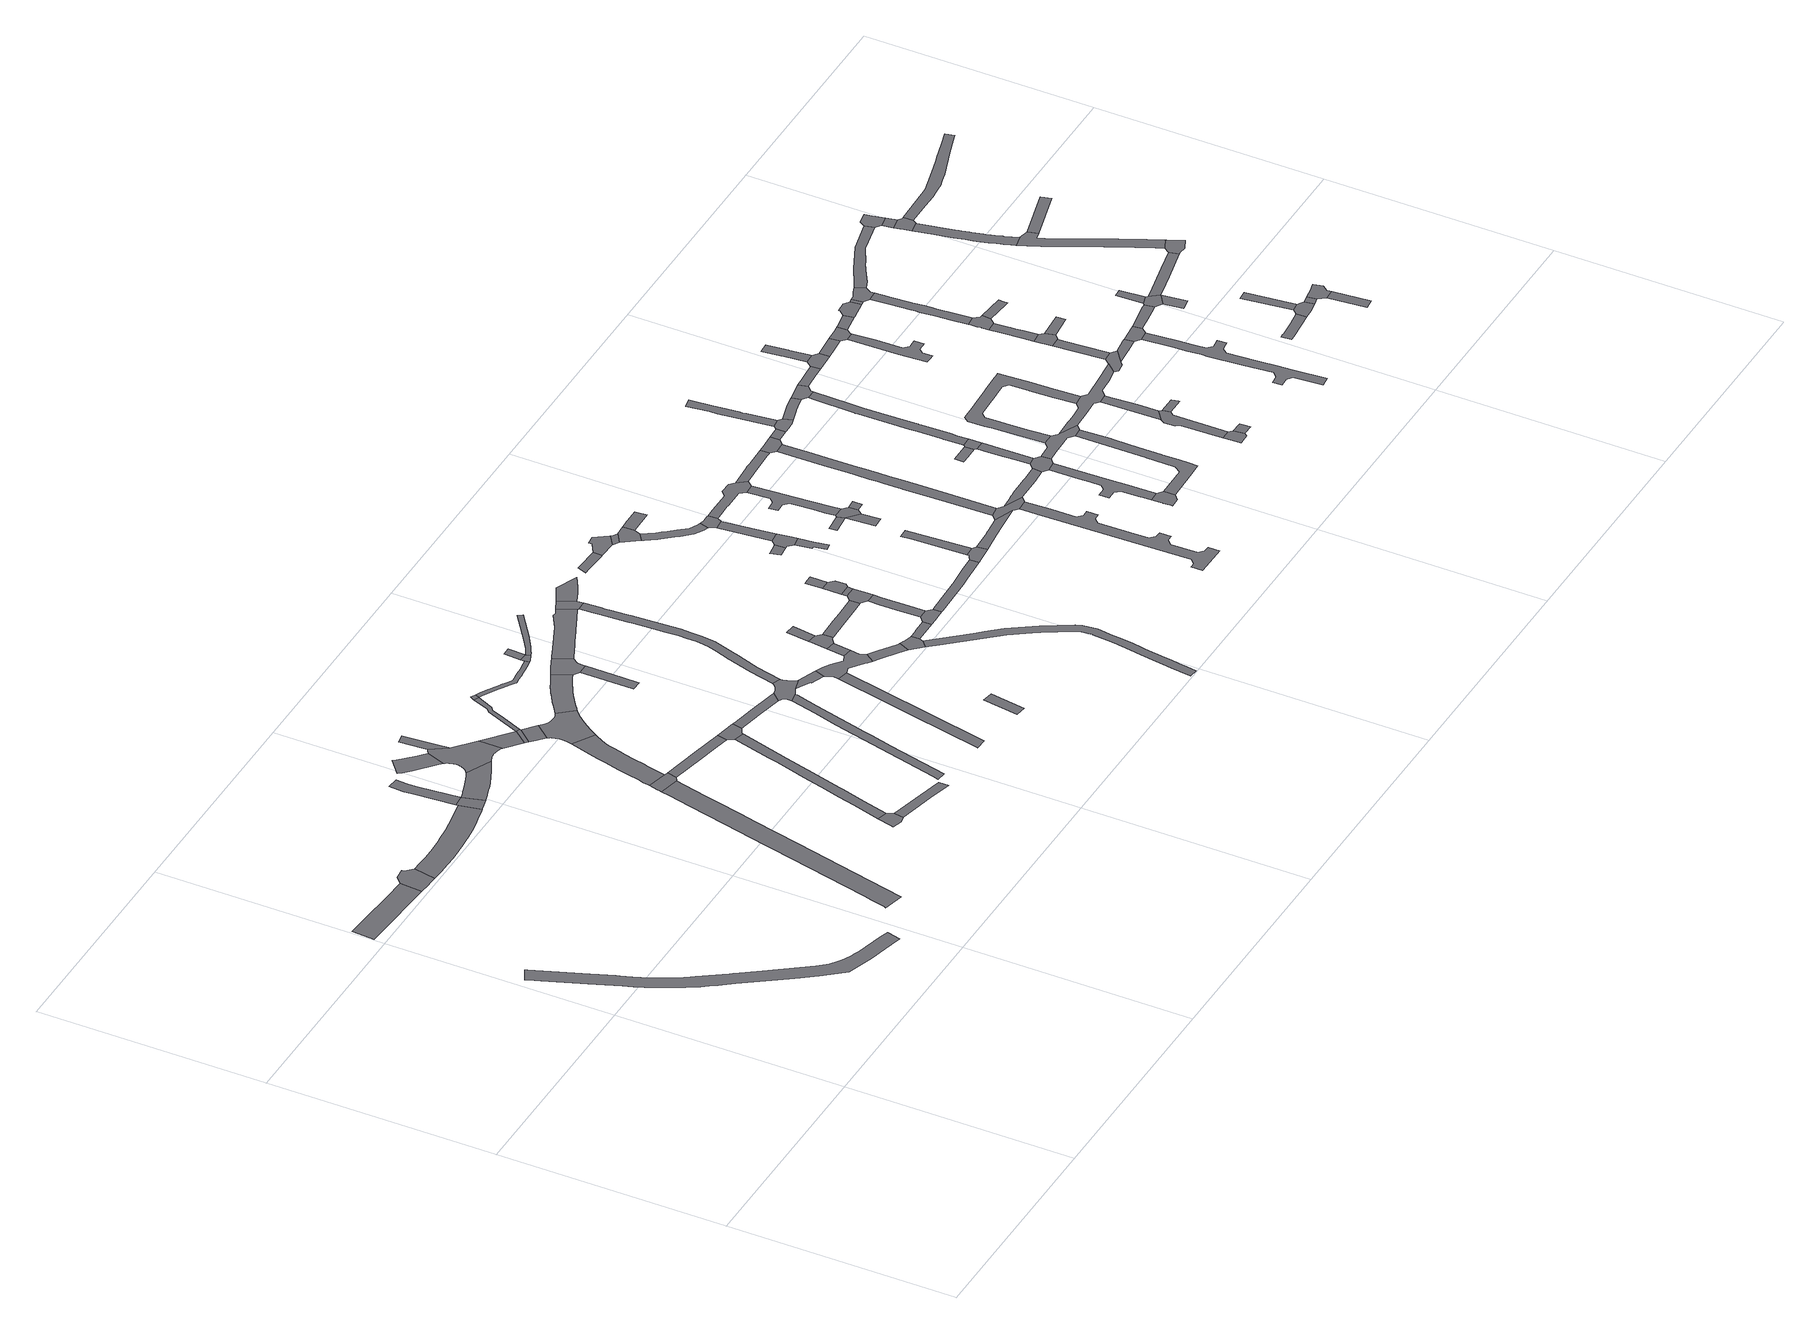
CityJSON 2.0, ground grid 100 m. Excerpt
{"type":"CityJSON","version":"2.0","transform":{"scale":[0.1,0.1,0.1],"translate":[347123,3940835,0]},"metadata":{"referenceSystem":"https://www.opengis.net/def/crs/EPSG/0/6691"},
"CityObjects":{
"road1":{"type":"Road","attributes":{"RoadStructureAttribute.sectionType":"1"},"geometry":[{"type":"MultiSurface","lod":"1","boundaries":[[[0,1,2,3,4,5,6,7,8,9,10,11,12,13,14,15,16,17,18,19,20,21,22,23,24,25,26,27,28,29,30,31,32,33,34,35,36,37,38,39,40,41,42,43,44,45,46,47,48,49,50,51,52,53,54,55,56,57,58,59,60,61,62,63,64,65,66,67,68,69,70,71,72,73,74,75,76,77]]]}]},
"road2":{"type":"Road","attributes":{"RoadStructureAttribute.sectionType":"1"},"geometry":[{"type":"MultiSurface","lod":"1","boundaries":[[[78,79,80,81,82,83,84]]]}]},
"road3":{"type":"Road","geometry":[{"type":"MultiSurface","lod":"1","boundaries":[[[85,86,81,80,87,88,89,90,91,92]]]}]},
"road4":{"type":"Road","attributes":{"RoadStructureAttribute.sectionType":"1"},"geometry":[{"type":"MultiSurface","lod":"1","boundaries":[[[89,93,94,95,96,97,98,99,100,101,102,103,104,105,106,107,108,109,110,111,112,113,114,115,116,117,118,119,120,90]]]}]},
"road5":{"type":"Road","attributes":{"function":"3","RoadStructureAttribute.sectionType":"1"},"geometry":[{"type":"MultiSurface","lod":"1","boundaries":[[[121,122,123,124,125,126,127,128,129,130,131,132,133,134,135,136,137,138,139,140,141]]]}]},
"road6":{"type":"Road","geometry":[{"type":"MultiSurface","lod":"1","boundaries":[[[142,108,107,143,144,145,146,147]]]}]},
"road7":{"type":"Road","attributes":{"RoadStructureAttribute.sectionType":"1"},"geometry":[{"type":"MultiSurface","lod":"1","boundaries":[[[148,149,150,142,147,151,152,153,154]]]}]},
"road8":{"type":"Road","attributes":{"RoadStructureAttribute.sectionType":"1"},"geometry":[{"type":"MultiSurface","lod":"1","boundaries":[[[146,155,156,157,158,159,160,161,162,163,164,165,166,167,168,169,170,171,147]]]}]},
"road9":{"type":"Road","geometry":[{"type":"MultiSurface","lod":"1","boundaries":[[[172,173,174,175,176,177,178]]]}]},
"road10":{"type":"Road","attributes":{"RoadStructureAttribute.sectionType":"1"},"geometry":[{"type":"MultiSurface","lod":"1","boundaries":[[[179,180,181,182,183,184,185,186,187,188,189]]]}]},
"road11":{"type":"Road","geometry":[{"type":"MultiSurface","lod":"1","boundaries":[[[190,191,192,193,194,195,130,129]]]}]},
"road12":{"type":"Road","geometry":[{"type":"MultiSurface","lod":"1","boundaries":[[[196,197,179,189,198,199,200,201,202,203,204,205,206,207,208,209,210,211,212,213,165,164,214,215,216,217,218,219,220,221,222,223,224,225,226,227,228]]]}]},
"road13":{"type":"Road","attributes":{"RoadStructureAttribute.sectionType":"1"},"geometry":[{"type":"MultiSurface","lod":"1","boundaries":[[[229,196,228,230,231,232,233]]]}]},
"road14":{"type":"Road","attributes":{"RoadStructureAttribute.sectionType":"1"},"geometry":[{"type":"MultiSurface","lod":"1","boundaries":[[[234,235,236,174,173,237,238,239]]]}]},
"road15":{"type":"Road","attributes":{"function":"3","RoadStructureAttribute.sectionType":"1"},"geometry":[{"type":"MultiSurface","lod":"1","boundaries":[[[240,241,242,243,244,245,246,247,248,193,192,249,250,251,252,253,254,255,256,257,258,259,260,261,262]]]}]},
"road16":{"type":"Road","attributes":{"RoadStructureAttribute.sectionType":"1"},"geometry":[{"type":"MultiSurface","lod":"1","boundaries":[[[263,264,265,266,267,268,269,270,271,272,176,175,273,274,275,276,277,278]]]}]},
"road17":{"type":"Road","attributes":{"RoadStructureAttribute.sectionType":"1"},"geometry":[{"type":"MultiSurface","lod":"1","boundaries":[[[227,226,279,280,281]]]}]},
"road18":{"type":"Road","attributes":{"RoadStructureAttribute.sectionType":"1"},"geometry":[{"type":"MultiSurface","lod":"1","boundaries":[[[190,282,283,284,285,286,191]]]}]},
"road19":{"type":"Road","geometry":[{"type":"MultiSurface","lod":"1","boundaries":[[[280,287,288,289,290,281]]]}]},
"road20":{"type":"Road","attributes":{"RoadStructureAttribute.sectionType":"1"},"geometry":[{"type":"MultiSurface","lod":"1","boundaries":[[[291,288,287,292,293]]]}]},
"road21":{"type":"Road","geometry":[{"type":"MultiSurface","lod":"1","boundaries":[[[294,295,296,297,298,262,261,299,300,301,302,303,304,305,306,307,308,309,310,311,312,313,314,315,316,317,318,291,293]]]}]},
"road22":{"type":"Road","geometry":[{"type":"MultiSurface","lod":"1","boundaries":[[[319,320,321,285,284,263,278]]]}]},
"road23":{"type":"Road","geometry":[{"type":"MultiSurface","lod":"1","boundaries":[[[322,323,324,325]]]}]},
"road24":{"type":"Road","attributes":{"RoadStructureAttribute.sectionType":"1"},"geometry":[{"type":"MultiSurface","lod":"1","boundaries":[[[326,327,328,329,330,331,332,333,334,335,336,337,338,339,340]]]}]},
"road25":{"type":"Road","attributes":{"RoadStructureAttribute.sectionType":"1"},"geometry":[{"type":"MultiSurface","lod":"1","boundaries":[[[324,323,341,342,343,281,290,344,345,346,347,324,348,349,350,351,352,353,354,355,356,357,358,359,360,361,362,363,364,365,366,367,368,369,370,371,372,373,374,375,376,377,378,379,380,325]]]}]},
"road26":{"type":"Road","attributes":{"function":"3","RoadStructureAttribute.sectionType":"1"},"geometry":[{"type":"MultiSurface","lod":"1","boundaries":[[[381,382,383,384,385,386,387,388,389,307,306,390,391,392,393,394,395,396,397,398,399,400,401]]]}]},
"road27":{"type":"Road","attributes":{"RoadStructureAttribute.sectionType":"1"},"geometry":[{"type":"MultiSurface","lod":"1","boundaries":[[[402,403,404,405,321,320,406,407]]]}]},
"road28":{"type":"Road","attributes":{"RoadStructureAttribute.sectionType":"1"},"geometry":[{"type":"MultiSurface","lod":"1","boundaries":[[[408,409,410,411,412,413]]]}]},
"road29":{"type":"Road","attributes":{"RoadStructureAttribute.sectionType":"1"},"geometry":[{"type":"MultiSurface","lod":"1","boundaries":[[[414,415,416,417,418,419,420,421,422]]]}]},
"road30":{"type":"Road","geometry":[{"type":"MultiSurface","lod":"1","boundaries":[[[423,424,425,401,400,413,412,426,427,428,429]]]}]},
"road31":{"type":"Road","geometry":[{"type":"MultiSurface","lod":"1","boundaries":[[[430,431,432,334,333,433,434,435,436,437,438,439,440,441,442,443,444,445,446,447,448,449,450,451,452,402,407]]]}]},
"road32":{"type":"Road","geometry":[{"type":"MultiSurface","lod":"1","boundaries":[[[453,365,364,454,455,456,457,458]]]}]},
"road33":{"type":"Road","geometry":[{"type":"MultiSurface","lod":"1","boundaries":[[[459,460,453,458]]]}]},
"road34":{"type":"Road","attributes":{"RoadStructureAttribute.sectionType":"1"},"geometry":[{"type":"MultiSurface","lod":"1","boundaries":[[[461,462,463,464]]]}]},
"road35":{"type":"Road","attributes":{"RoadStructureAttribute.sectionType":"1"},"geometry":[{"type":"MultiSurface","lod":"1","boundaries":[[[465,434,433,466,467,468,469,470]]]}]},
"road36":{"type":"Road","attributes":{"RoadStructureAttribute.sectionType":"1"},"geometry":[{"type":"MultiSurface","lod":"1","boundaries":[[[457,471,472,473,474,475,476,477,478,479,480,481,482,458]]]}]},
"road37":{"type":"Road","attributes":{"function":"3","RoadStructureAttribute.sectionType":"1"},"geometry":[{"type":"MultiSurface","lod":"1","boundaries":[[[483,484,485,486,487,429,428,488,489,490,491,492,493,494,495,496]]]}]},
"road38":{"type":"Road","geometry":[{"type":"MultiSurface","lod":"1","boundaries":[[[497,498,499,500,501,502,503,465,470,504,417,416,505,506,507,508]]]}]},
"road39":{"type":"Road","attributes":{"RoadStructureAttribute.sectionType":"1"},"geometry":[{"type":"MultiSurface","lod":"1","boundaries":[[[442,509,510,511,512,513,514,515,516,517,518,519,520,521,522,523,524,525,526,527,528,529,530,531,532,533,534,535,536,537,538,443]]]}]},
"road40":{"type":"Road","attributes":{"RoadStructureAttribute.sectionType":"1"},"geometry":[{"type":"MultiSurface","lod":"1","boundaries":[[[539,500,499,540]]]}]},
"road41":{"type":"Road","attributes":{"RoadStructureAttribute.sectionType":"1"},"geometry":[{"type":"MultiSurface","lod":"1","boundaries":[[[541,542,543,544,545,546,497,508]]]}]},
"road42":{"type":"Road","geometry":[{"type":"MultiSurface","lod":"1","boundaries":[[[547,548,539,540,549,550,551,552]]]}]},
"road43":{"type":"Road","geometry":[{"type":"MultiSurface","lod":"1","boundaries":[[[553,554,547,552]]]}]},
"road44":{"type":"Road","geometry":[{"type":"MultiSurface","lod":"1","boundaries":[[[495,555,524,523,556,557,558,496]]]}]},
"road45":{"type":"Road","geometry":[{"type":"MultiSurface","lod":"1","boundaries":[[[559,560,561,562,563,564,565,566,567,568,544,543,569]]]}]},
"road46":{"type":"Road","attributes":{"RoadStructureAttribute.sectionType":"1"},"geometry":[{"type":"MultiSurface","lod":"1","boundaries":[[[570,571,572,573,574,575,576,577,578,579,580,581,582,583,584,585,586,587,588,589,590,591,592,593,594,595,596,597,598,599,600,601,602,559,569]]]}]},
"road47":{"type":"Road","attributes":{"RoadStructureAttribute.sectionType":"1"},"geometry":[{"type":"MultiSurface","lod":"1","boundaries":[[[603,604,605,606,607,561,560]]]}]},
"road48":{"type":"Road","geometry":[{"type":"MultiSurface","lod":"1","boundaries":[[[557,556,608,609,610,611]]]}]},
"road49":{"type":"Road","attributes":{"RoadStructureAttribute.sectionType":"1"},"geometry":[{"type":"MultiSurface","lod":"1","boundaries":[[[612,613,614,551,550,615,616,617,618]]]}]},
"road50":{"type":"Road","geometry":[{"type":"MultiSurface","lod":"1","boundaries":[[[619,605,604,620,621,622,623,624]]]}]},
"road51":{"type":"Road","attributes":{"RoadStructureAttribute.sectionType":"1"},"geometry":[{"type":"MultiSurface","lod":"1","boundaries":[[[625,626,627,628,629,630,619,624]]]}]},
"road52":{"type":"Road","geometry":[{"type":"MultiSurface","lod":"1","boundaries":[[[631,628,627,632,633,634,612,618]]]}]},
"road53":{"type":"Road","attributes":{"RoadStructureAttribute.sectionType":"1"},"geometry":[{"type":"MultiSurface","lod":"1","boundaries":[[[635,636,637,638,639,640,641,642,643,644]]]}]},
"road54":{"type":"Road","attributes":{"RoadStructureAttribute.sectionType":"1"},"geometry":[{"type":"MultiSurface","lod":"1","boundaries":[[[645,646,634,633]]]}]},
"road55":{"type":"Road","attributes":{"RoadStructureAttribute.sectionType":"1"},"geometry":[{"type":"MultiSurface","lod":"1","boundaries":[[[647,648,649,646,645,650,651]]]}]},
"road56":{"type":"Road","attributes":{"RoadStructureAttribute.sectionType":"1"},"geometry":[{"type":"MultiSurface","lod":"1","boundaries":[[[648,652,653,654,649]]]}]},
"road57":{"type":"Road","attributes":{"RoadStructureAttribute.sectionType":"1"},"geometry":[{"type":"MultiSurface","lod":"1","boundaries":[[[655,656,657,658,659,623,622,660,661,662,663,664,665,666]]]}]},
"road58":{"type":"Road","geometry":[{"type":"MultiSurface","lod":"1","boundaries":[[[667,668,669,670,671,641,640]]]}]},
"road59":{"type":"Road","attributes":{"RoadStructureAttribute.sectionType":"1"},"geometry":[{"type":"MultiSurface","lod":"1","boundaries":[[[672,673,674,668,667,675,676]]]}]},
"road60":{"type":"Road","geometry":[{"type":"MultiSurface","lod":"1","boundaries":[[[677,678,679,680,672,676]]]}]},
"road61":{"type":"Road","geometry":[{"type":"MultiSurface","lod":"1","boundaries":[[[681,682,683,684,685]]]}]},
"road62":{"type":"Road","attributes":{"RoadStructureAttribute.sectionType":"1"},"geometry":[{"type":"MultiSurface","lod":"1","boundaries":[[[686,687,688,689,690,691,692,693,694,695,696,697,698,699,700,701,702,703,704,678,677]]]}]},
"road63":{"type":"Road","attributes":{"RoadStructureAttribute.sectionType":"1"},"geometry":[{"type":"MultiSurface","lod":"1","boundaries":[[[705,706,707,708,709,710,711]]]}]},
"road64":{"type":"Road","geometry":[{"type":"MultiSurface","lod":"1","boundaries":[[[684,712,705,711,713,714,715,685]]]}]},
"road65":{"type":"Road","geometry":[{"type":"MultiSurface","lod":"1","boundaries":[[[716,717,718,719,720,680,679]]]}]},
"road66":{"type":"Road","attributes":{"RoadStructureAttribute.sectionType":"1"},"geometry":[{"type":"MultiSurface","lod":"1","boundaries":[[[715,714,721,722,723]]]}]},
"road67":{"type":"Road","geometry":[{"type":"MultiSurface","lod":"1","boundaries":[[[665,724,725,726,727,728,729,730,731,666]]]}]},
"road68":{"type":"Road","geometry":[{"type":"MultiSurface","lod":"1","boundaries":[[[722,732,733,734,735,698,697,736,723]]]}]},
"road69":{"type":"Road","attributes":{"RoadStructureAttribute.sectionType":"1"},"geometry":[{"type":"MultiSurface","lod":"1","boundaries":[[[737,738,739,729,728]]]}]},
"road70":{"type":"Road","attributes":{"RoadStructureAttribute.sectionType":"1"},"geometry":[{"type":"MultiSurface","lod":"1","boundaries":[[[740,741,742,743]]]}]},
"road71":{"type":"Road","attributes":{"RoadStructureAttribute.sectionType":"1"},"geometry":[{"type":"MultiSurface","lod":"1","boundaries":[[[744,745,746,743]]]}]},
"road72":{"type":"Road","geometry":[{"type":"MultiSurface","lod":"1","boundaries":[[[747,748,740,743,746,749,750]]]}]},
"road73":{"type":"Road","attributes":{"RoadStructureAttribute.sectionType":"1"},"geometry":[{"type":"MultiSurface","lod":"1","boundaries":[[[751,752,753,754,755,756,757,758,759,727,726]]]}]},
"road74":{"type":"Road","geometry":[{"type":"MultiSurface","lod":"1","boundaries":[[[760,761,762,763,764,765,766,767,768,733,732,769,770,771,772,773,774,775]]]}]},
"road75":{"type":"Road","geometry":[{"type":"MultiSurface","lod":"1","boundaries":[[[776,777,778,779,780,781,782,783,784,785,748,747,786,787,788,760,775]]]}]},
"road76":{"type":"Road","geometry":[{"type":"MultiSurface","lod":"1","boundaries":[[[749,789,790,750]]]}]},
"road77":{"type":"Road","attributes":{"RoadStructureAttribute.sectionType":"1"},"geometry":[{"type":"MultiSurface","lod":"1","boundaries":[[[791,792,793,794,795,796,797,798,799,800,801,802,803,804,805,806,807,808,809,810,811,812,813,814,815,816]]]}]},
"road78":{"type":"Road","geometry":[{"type":"MultiSurface","lod":"1","boundaries":[[[815,817,818,819,820,755,754,816]]]}]},
"road79":{"type":"Road","attributes":{"RoadStructureAttribute.sectionType":"1"},"geometry":[{"type":"MultiSurface","lod":"1","boundaries":[[[761,821,822,823,824,825,826,827,828,762]]]}]},
"road80":{"type":"Road","attributes":{"RoadStructureAttribute.sectionType":"1"},"geometry":[{"type":"MultiSurface","lod":"1","boundaries":[[[819,829,830,831,832,833,834,835,836,837,838,839,840,841,842,843,844,845,846,847,848,849,850,851,852,853,854,855,856,857,858,859,860,861,820]]]}]},
"road81":{"type":"Road","attributes":{"RoadStructureAttribute.sectionType":"1"},"geometry":[{"type":"MultiSurface","lod":"1","boundaries":[[[862,863,864,865,866,867,868,818,817,869,870,871]]]}]},
"road82":{"type":"Road","geometry":[{"type":"MultiSurface","lod":"1","boundaries":[[[872,873,874,875,876,877,878,879,880,881]]]}]},
"road83":{"type":"Road","attributes":{"RoadStructureAttribute.sectionType":"1"},"geometry":[{"type":"MultiSurface","lod":"1","boundaries":[[[882,883,884,885,886,887,888,889,890,891,892,893,894,895,896,897,898,899,900,875,874]]]}]},
"road84":{"type":"Road","geometry":[{"type":"MultiSurface","lod":"1","boundaries":[[[901,902,825,824,847,846,903,904]]]}]},
"road85":{"type":"Road","attributes":{"RoadStructureAttribute.sectionType":"1"},"geometry":[{"type":"MultiSurface","lod":"1","boundaries":[[[903,905,906,904]]]}]},
"road86":{"type":"Road","geometry":[{"type":"MultiSurface","lod":"1","boundaries":[[[907,908,909,862,871,887,886,910,911]]]}]},
"road87":{"type":"Road","geometry":[{"type":"MultiSurface","lod":"1","boundaries":[[[912,913,914,915,916,917]]]}]},
"road88":{"type":"Road","attributes":{"RoadStructureAttribute.sectionType":"1"},"geometry":[{"type":"MultiSurface","lod":"1","boundaries":[[[908,918,919,920,921,922,923,924,925,909]]]}]},
"road89":{"type":"Road","geometry":[{"type":"MultiSurface","lod":"1","boundaries":[[[926,927,928,906,905,929,930,931,932]]]}]},
"road90":{"type":"Road","attributes":{"RoadStructureAttribute.sectionType":"1"},"geometry":[{"type":"MultiSurface","lod":"1","boundaries":[[[933,934,935,936,937,938,939,940,941,942,943,944,945,946,947,948,873,872]]]}]},
"road91":{"type":"Road","geometry":[{"type":"MultiSurface","lod":"1","boundaries":[[[920,919,949,950,951,912,917]]]}]},
"road92":{"type":"Road","attributes":{"RoadStructureAttribute.sectionType":"1"},"geometry":[{"type":"MultiSurface","lod":"1","boundaries":[[[927,952,953,954,955,956,957,958,959,960,961,962,963,928]]]}]},
"road93":{"type":"Road","geometry":[{"type":"MultiSurface","lod":"1","boundaries":[[[964,965,966,967,968,944,943,969,970,971,972,973,974,975,907,911]]]}]},
"road94":{"type":"Road","attributes":{"RoadStructureAttribute.sectionType":"1"},"geometry":[{"type":"MultiSurface","lod":"1","boundaries":[[[976,977,978,979,980,981,982,983,984,926,932]]]}]},
"road95":{"type":"Road","attributes":{"RoadStructureAttribute.sectionType":"1"},"geometry":[{"type":"MultiSurface","lod":"1","boundaries":[[[985,986,987,988,989,990,991,992,993,994,995,996,997,998,999,1000,951,950,1001,1002,1003,1004,1005,1006,1007,1008,1009,1010]]]}]},
"road96":{"type":"Road","geometry":[{"type":"MultiSurface","lod":"1","boundaries":[[[1011,981,980,985,1010,1012,1013,1014]]]}]},
"road97":{"type":"Road","geometry":[{"type":"MultiSurface","lod":"1","boundaries":[[[1015,1016,1017,1018,1019,1020,1021]]]}]},
"road98":{"type":"Road","attributes":{"RoadStructureAttribute.sectionType":"1"},"geometry":[{"type":"MultiSurface","lod":"1","boundaries":[[[1022,1023,1024,1025,1026,1027,1028,1029,1030,1031,1032,1033,1034,1035,1036,1037,1038,1039,1040,1041,1042,1043,1044,1045,1046,1047,1048,1049,1050,1051,1052,1053,972,971]]]}]},
"road99":{"type":"Road","attributes":{"RoadStructureAttribute.sectionType":"1"},"geometry":[{"type":"MultiSurface","lod":"1","boundaries":[[[1054,1055,1056,1057,1018,1017,1058,1059,1060,1061,1062]]]}]},
"road100":{"type":"Road","geometry":[{"type":"MultiSurface","lod":"1","boundaries":[[[1015,1063,1064,1065,1066,1016]]]}]},
"road101":{"type":"Road","attributes":{"RoadStructureAttribute.sectionType":"1"},"geometry":[{"type":"MultiSurface","lod":"1","boundaries":[[[1013,1067,1068,1069,1070,1071,1014]]]}]},
"road102":{"type":"Road","attributes":{"RoadStructureAttribute.sectionType":"1"},"geometry":[{"type":"MultiSurface","lod":"1","boundaries":[[[1072,1073,1074,1075,1054,1062]]]}]},
"road103":{"type":"Road","geometry":[{"type":"MultiSurface","lod":"1","boundaries":[[[1076,1077,1078,1079,1080,1081,1082,1083,1036,1035,1084,1085,1086,1087,1088,1089,1090,970,969,1091,1092,1093,1094,1095,1074,1073,1096]]]}]},
"road104":{"type":"Road","geometry":[{"type":"MultiSurface","lod":"1","boundaries":[[[1060,1097,1098,1099,1100,1061]]]}]},
"road105":{"type":"Road","geometry":[{"type":"MultiSurface","lod":"1","boundaries":[[[1101,1102,1103,1069,1068,1104]]]}]},
"road106":{"type":"Road","attributes":{"RoadStructureAttribute.sectionType":"1"},"geometry":[{"type":"MultiSurface","lod":"1","boundaries":[[[1105,1106,1103,1102,1107,1108,1109,1110,1111]]]}]},
"road107":{"type":"Road","attributes":{"RoadStructureAttribute.sectionType":"1"},"geometry":[{"type":"MultiSurface","lod":"1","boundaries":[[[1112,1113,1101,1104,1114,1115,1116]]]}]},
"road108":{"type":"Road","attributes":{"RoadStructureAttribute.sectionType":"1"},"geometry":[{"type":"MultiSurface","lod":"1","boundaries":[[[1117,1118,1119,1120,1121,1122,1123,1124,1125,1126,1127,1128,1129,1130,1131,1132]]]}]},
"road109":{"type":"Road","geometry":[{"type":"MultiSurface","lod":"1","boundaries":[[[1132,1131,1133,1134,1135,1136,1137,1138,1112,1116]]]}]},
"road110":{"type":"Road","geometry":[{"type":"MultiSurface","lod":"1","boundaries":[[[1139,1140,1141,1078,1077,1142,1143,1144]]]}]},
"road111":{"type":"Road","attributes":{"RoadStructureAttribute.sectionType":"1"},"geometry":[{"type":"MultiSurface","lod":"1","boundaries":[[[1145,1146,1141,1140,1147,1148,1149,1150]]]}]},
"road112":{"type":"Road","attributes":{"RoadStructureAttribute.sectionType":"1"},"geometry":[{"type":"MultiSurface","lod":"1","boundaries":[[[1151,1152,1153,1135,1134,1154,1155,1156]]]}]},
"road113":{"type":"Road","attributes":{"RoadStructureAttribute.sectionType":"1"},"geometry":[{"type":"MultiSurface","lod":"1","boundaries":[[[1157,1158,1159,1139,1144,1160,1161,1162,1163]]]}]},
"road114":{"type":"Road","geometry":[{"type":"MultiSurface","lod":"1","boundaries":[[[1164,1165,1166,1150,1149,1167]]]}]},
"road115":{"type":"Road","geometry":[{"type":"MultiSurface","lod":"1","boundaries":[[[1168,1169,1170,1171,1172,1173,1174,1175,1176,1177,1178,1179,1180,1181,1182,1183,1184,1185,1186,1187,1188,1189,1190,1191,1192,1193,1194]]]}]},
"road116":{"type":"Road","attributes":{"RoadStructureAttribute.sectionType":"1"},"geometry":[{"type":"MultiSurface","lod":"1","boundaries":[[[1195,1196,1197,1198,1199,1200,1201,1202,1203,1166,1165]]]}]},
"road117":{"type":"Road","geometry":[{"type":"MultiSurface","lod":"1","boundaries":[[[1204,1205,1206,1207,1208,1209,1151,1156]]]}]},
"road118":{"type":"Road","geometry":[{"type":"MultiSurface","lod":"1","boundaries":[[[1210,1211,1212,1213,1201,1200,1214,1215,1216,1217,1218]]]}]},
"road119":{"type":"Road","geometry":[{"type":"MultiSurface","lod":"1","boundaries":[[[1219,1220,1164,1167]]]}]},
"road120":{"type":"Road","geometry":[{"type":"MultiSurface","lod":"1","boundaries":[[[1221,1222,1157,1163,1168,1194,1223,1224,1225]]]}]},
"road121":{"type":"Road","attributes":{"RoadStructureAttribute.sectionType":"1"},"geometry":[{"type":"MultiSurface","lod":"1","boundaries":[[[1206,1205,1226,1227]]]}]},
"road122":{"type":"Road","attributes":{"RoadStructureAttribute.sectionType":"1"},"geometry":[{"type":"MultiSurface","lod":"1","boundaries":[[[1217,1228,1229,1230,1231,1232,1233,1234,1235,1236,1237,1238,1239,1240,1241,1242,1243,1244,1218]]]}]},
"road123":{"type":"Road","geometry":[{"type":"MultiSurface","lod":"1","boundaries":[[[1226,1245,1238,1237,1246,1247,1248,1249,1250,1227]]]}]},
"road124":{"type":"Road","geometry":[{"type":"MultiSurface","lod":"1","boundaries":[[[1251,1252,1253,1254,1215,1214]]]}]},
"road125":{"type":"Road","attributes":{"RoadStructureAttribute.sectionType":"1"},"geometry":[{"type":"MultiSurface","lod":"1","boundaries":[[[1224,1255,1256,1257,1258,1259,1225]]]}]},
"road126":{"type":"Road","attributes":{"RoadStructureAttribute.sectionType":"1"},"geometry":[{"type":"MultiSurface","lod":"1","boundaries":[[[1260,1261,1262,1263,1264,1265,1266,1267,1268,1269]]]}]},
"road127":{"type":"Road","geometry":[{"type":"MultiSurface","lod":"1","boundaries":[[[1270,1271,1272,1273,1258,1257,1274]]]}]},
"road128":{"type":"Road","geometry":[{"type":"MultiSurface","lod":"1","boundaries":[[[1275,1276,1270,1274]]]}]},
"road129":{"type":"Road","geometry":[{"type":"MultiSurface","lod":"1","boundaries":[[[1277,1278,1273,1272]]]}]},
"road130":{"type":"Road","geometry":[{"type":"MultiSurface","lod":"1","boundaries":[[[1279,1280,1281,1282,1260,1269,1283,1284,1285,1286]]]}]},
"road131":{"type":"Road","attributes":{"RoadStructureAttribute.sectionType":"1"},"geometry":[{"type":"MultiSurface","lod":"1","boundaries":[[[1247,1287,1288,1289,1290,1291,1292,1293,1294,1295,1296,1297,1298,1299,1300,1248]]]}]},
"road132":{"type":"Road","attributes":{"RoadStructureAttribute.sectionType":"1"},"geometry":[{"type":"MultiSurface","lod":"1","boundaries":[[[1281,1301,1302,1282]]]}]},
"road133":{"type":"Road","attributes":{"RoadStructureAttribute.sectionType":"1"},"geometry":[{"type":"MultiSurface","lod":"1","boundaries":[[[1303,1304,1279,1286]]]}]},
"road134":{"type":"Road","attributes":{"RoadStructureAttribute.sectionType":"1"},"geometry":[{"type":"MultiSurface","lod":"1","boundaries":[[[1305,1306,1307,1308]]]}]},
"road135":{"type":"Road","attributes":{"RoadStructureAttribute.sectionType":"1"},"geometry":[{"type":"MultiSurface","lod":"1","boundaries":[[[1309,1310,1311,1271,1270,1312,1313,1314]]]}]},
"road136":{"type":"Road","geometry":[{"type":"MultiSurface","lod":"1","boundaries":[[[1303,1305,1308,1315,1316,1317,1318,1319,1304]]]}]},
"road137":{"type":"Road","attributes":{"RoadStructureAttribute.sectionType":"1"},"geometry":[{"type":"MultiSurface","lod":"1","boundaries":[[[1320,1321,1322,1323,1324,1325,1326,1327,1328,1329,1330,1331,1332,1333,1334,1335,1336,1337,1338,1339,1340,1341,1342,1343,1344,1345,1346,1347,1348,1349,1350,1351]]]}]},
"road138":{"type":"Road","geometry":[{"type":"MultiSurface","lod":"1","boundaries":[[[1294,1293,1352,1353,1354,1355,1356]]]}]},
"road139":{"type":"Road","geometry":[{"type":"MultiSurface","lod":"1","boundaries":[[[1357,1358,1359,1360,1361,1362,1320,1351,1363]]]}]},
"road140":{"type":"Road","attributes":{"RoadStructureAttribute.sectionType":"1"},"geometry":[{"type":"MultiSurface","lod":"1","boundaries":[[[1360,1359,1353,1352]]]}]},
"road141":{"type":"Road","attributes":{"RoadStructureAttribute.sectionType":"1"},"geometry":[{"type":"MultiSurface","lod":"1","boundaries":[[[1364,1365,1366,1367,1368,1369,1370,1371,1372,1373,1374,1375,1376,1377,1378,1379,1380,1381,1382,1383,1384,1385,1386,1387,1388,1389,1390,1391,1392,1393,1394,1395,1396,1397,1337,1336,1398,1399,1400,1401]]]}]},
"road142":{"type":"Road","geometry":[{"type":"MultiSurface","lod":"1","boundaries":[[[1402,1403,1404,1405,1406,1407,1385,1384,1309,1314]]]}]},
"road143":{"type":"Road","geometry":[{"type":"MultiSurface","lod":"1","boundaries":[[[1408,1409,1397,1396]]]}]},
"road144":{"type":"Road","attributes":{"RoadStructureAttribute.sectionType":"1"},"geometry":[{"type":"MultiSurface","lod":"1","boundaries":[[[1410,1411,1412,1413,1414,1415,1416,1417,1418,1419,1420,1421,1422,1423,1424,1357,1363]]]}]}
},
"vertices":[
[44,1412,0],[49,1400,0],[67,1353,0],[89,1297,0],[112,1240,0],[134,1184,0],[146,1152,0],[157,1121,0],[169,1089,0],[182,1058,0],[189,1038,0],[197,1018,0],[204,1002,0],[205,998,0],[214,978,0],[225,955,0],[236,933,0],[248,910,0],[260,888,0],[273,862,0],[287,837,0],[301,813,0],[316,788,0],[335,760,0],[355,732,0],[375,704,0],[395,677,0],[492,543,0],[518,507,0],[543,472,0],[587,411,0],[597,399,0],[606,388,0],[617,376,0],[663,321,0],[779,283,0],[856,263,0],[940,242,0],[956,304,0],[916,315,0],[798,345,0],[778,353,0],[757,360,0],[737,369,0],[718,379,0],[706,386,0],[695,394,0],[684,402,0],[674,411,0],[665,420,0],[656,430,0],[647,441,0],[638,451,0],[516,620,0],[477,675,0],[448,714,0],[440,726,0],[365,835,0],[354,851,0],[326,894,0],[324,897,0],[300,940,0],[280,979,0],[272,997,0],[262,1020,0],[256,1036,0],[253,1042,0],[249,1052,0],[235,1098,0],[229,1112,0],[217,1143,0],[206,1175,0],[194,1207,0],[171,1263,0],[149,1320,0],[127,1377,0],[104,1433,0],[99,1442,0],
[7,2049,0],[51,2046,0],[363,2025,0],[370,2122,0],[269,2129,0],[118,2140,0],[13,2147,0],
[399,2150,0],[376,2128,0],[414,2021,0],[429,2021,0],[462,2019,0],[480,2116,0],[450,2143,0],[449,2155,0],
[510,2016,0],[559,2014,0],[608,2014,0],[658,2016,0],[688,2018,0],[708,2019,0],[728,2021,0],[757,2024,0],[769,2025,0],[807,2030,0],[847,2037,0],[871,2042,0],[886,2045,0],[924,2053,0],[936,2056,0],[916,2151,0],[904,2149,0],[865,2141,0],[829,2133,0],[792,2127,0],[757,2122,0],[746,2121,0],[700,2117,0],[678,2115,0],[653,2114,0],[607,2112,0],[561,2112,0],[515,2114,0],
[1235,591,0],[1301,873,0],[1351,1085,0],[1367,1153,0],[1394,1270,0],[1408,1329,0],[1420,1380,0],[1433,1433,0],[1441,1469,0],[1354,1490,0],[1345,1454,0],[1333,1401,0],[1320,1349,0],[1281,1182,0],[1234,980,0],[1225,941,0],[1119,490,0],[1109,449,0],[1095,391,0],[1092,381,0],[1181,360,0],
[915,2159,0],[939,2057,0],[960,2061,0],[962,2062,0],[994,2071,0],[966,2163,0],
[897,2382,0],[898,2375,0],[901,2339,0],[951,2345,0],[948,2388,0],[953,2438,0],[903,2443,0],
[996,2072,0],[1023,2080,0],[1030,2082,0],[1064,2093,0],[1067,2094,0],[1097,2105,0],[1134,2120,0],[1169,2137,0],[1205,2155,0],[1225,2165,0],[1116,2218,0],[1095,2208,0],[1062,2194,0],[1033,2184,0],[1002,2174,0],[993,2171,0],[968,2164,0],
[1606,579,0],[1636,586,0],[1641,627,0],[1627,655,0],[1584,667,0],[1567,605,0],[1563,591,0],
[1159,2405,0],[1145,2417,0],[1127,2434,0],[1096,2465,0],[1065,2495,0],[1054,2509,0],[990,2453,0],[1003,2438,0],[1031,2409,0],[1109,2342,0],[1129,2324,0],
[1462,1482,0],[1472,1526,0],[1456,1529,0],[1368,1550,0],[1358,1509,0],[1358,1507,0],
[1182,2419,0],[1177,2416,0],[1133,2318,0],[1137,2312,0],[1140,2305,0],[1143,2298,0],[1145,2291,0],[1145,2287,0],[1146,2283,0],[1146,2276,0],[1145,2269,0],[1144,2261,0],[1142,2254,0],[1139,2247,0],[1136,2240,0],[1132,2234,0],[1127,2228,0],[1122,2223,0],[1233,2169,0],[1240,2172,0],[1243,2173,0],[1248,2175,0],[1256,2177,0],[1264,2178,0],[1272,2178,0],[1281,2178,0],[1289,2176,0],[1297,2174,0],[1305,2171,0],[1312,2168,0],[1319,2164,0],[1320,2269,0],[1228,2345,0],
[1180,2435,0],[1223,2405,0],[1210,2547,0],[1210,2548,0],[1171,2541,0],
[1897,565,0],[1795,590,0],[1707,611,0],[1710,568,0],[1793,548,0],[1898,522,0],
[1435,1828,0],[1428,1805,0],[1421,1776,0],[1413,1748,0],[1401,1701,0],[1391,1654,0],[1381,1607,0],[1374,1578,0],[1370,1560,0],[1458,1540,0],[1469,1588,0],[1474,1613,0],[1479,1634,0],[1489,1680,0],[1500,1726,0],[1508,1753,0],[1515,1780,0],[1522,1806,0],[1531,1829,0],[1542,1851,0],[1554,1873,0],[1560,1883,0],[1466,1940,0],
[1782,1390,0],[1756,1294,0],[1736,1221,0],[1724,1177,0],[1696,1076,0],[1687,1044,0],[1664,961,0],[1657,933,0],[1638,866,0],[1618,792,0],[1658,767,0],[1687,873,0],[1693,894,0],[1730,1030,0],[1765,1158,0],[1825,1378,0],
[1326,2159,0],[1387,2106,0],[1440,2167,0],
[1611,1451,0],[1699,1432,0],[1763,1419,0],[1773,1463,0],[1634,1492,0],
[1402,2093,0],[1455,2155,0],[1457,2160,0],[1458,2161,0],
[1511,2108,0],[1425,2072,0],[1457,2043,0],
[1463,2033,0],[1466,2027,0],[1474,1996,0],[1473,1976,0],[1469,1954,0],[1567,1895,0],[1581,1917,0],[1596,1938,0],[1611,1960,0],[1627,1979,0],[1643,1997,0],[1664,2018,0],[1666,2019,0],[1611,2086,0],[1604,2082,0],[1597,2079,0],[1590,2077,0],[1582,2076,0],[1575,2076,0],[1567,2076,0],[1560,2077,0],[1552,2079,0],[1545,2082,0],[1538,2085,0],[1527,2094,0],
[1828,1387,0],[1856,1400,0],[1865,1444,0],
[1554,2423,0],[1544,2405,0],[1565,2395,0],[1574,2413,0],
[1954,571,0],[2020,836,0],[2044,933,0],[2054,972,0],[2059,993,0],[2115,1207,0],[2142,1307,0],[2144,1315,0],[2101,1308,0],[2071,1194,0],[2041,1083,0],[2020,1003,0],[2006,944,0],[1920,600,0],[1914,576,0],
[1517,2333,0],[1501,2319,0],[1474,2252,0],[1494,2250,0],[1517,2309,0],[1521,2313,0],[1532,2322,0],[1583,2387,0],[1620,2367,0],[1644,2353,0],[1668,2338,0],[1677,2333,0],[1692,2323,0],[1714,2309,0],[1716,2308,0],[1739,2310,0],[1761,2311,0],[1783,2313,0],[1805,2315,0],[1807,2315,0],[1821,2317,0],[1837,2320,0],[1853,2323,0],[1858,2324,0],[1853,2344,0],[1848,2342,0],[1834,2340,0],[1818,2337,0],[1803,2335,0],[1781,2333,0],[1759,2331,0],[1737,2329,0],[1721,2328,0],[1703,2340,0],[1679,2355,0],[1677,2356,0],[1655,2370,0],[1630,2385,0],[1628,2385,0],[1592,2404,0],
[1802,2204,0],[1776,2191,0],[1750,2178,0],[1733,2168,0],[1724,2163,0],[1722,2162,0],[1697,2146,0],[1672,2129,0],[1648,2112,0],[1669,2022,0],[1675,2026,0],[1698,2043,0],[1721,2059,0],[1744,2075,0],[1767,2090,0],[1791,2103,0],[1794,2105,0],[1815,2116,0],[1839,2128,0],[1859,2138,0],[1822,2214,0],
[2110,1393,0],[2101,1395,0],[1972,1422,0],[1878,1441,0],[1962,1378,0],[2075,1355,0],
[1889,2006,0],[1888,1886,0],[1933,1886,0],[1933,1959,0],[1935,2119,0],[1889,2119,0],
[2274,815,0],[2317,1017,0],[2356,1200,0],[2306,1210,0],[2257,979,0],[2228,846,0],[2162,534,0],[2162,532,0],[2214,530,0],
[1895,2248,0],[1861,2233,0],[1827,2217,0],[1935,2134,0],[1935,2156,0],[1951,2181,0],[1916,2258,0],
[2095,1344,0],[2098,1340,0],[2101,1333,0],[2173,1330,0],[2227,1346,0],[2221,1353,0],[2217,1361,0],[2212,1368,0],[2209,1377,0],[2206,1385,0],[2204,1394,0],[2203,1402,0],[2202,1411,0],[2164,1425,0],[2161,1419,0],[2157,1413,0],[2153,1409,0],[2148,1404,0],[2142,1401,0],[2136,1398,0],[2130,1395,0],[2123,1394,0],[2117,1393,0],
[1854,2360,0],[1868,2327,0],[1872,2329,0],[1888,2334,0],[1898,2339,0],[1890,2358,0],
[1895,2435,0],[1858,2434,0],
[2491,643,0],[2446,651,0],[2421,493,0],[2467,486,0],
[2311,1312,0],[2193,1321,0],[2239,1297,0],[2238,1293,0],[2264,1282,0],[2294,1270,0],
[1907,2343,0],[1923,2352,0],[1925,2354,0],[1944,2364,0],[1993,2394,0],[1997,2397,0],[2113,2482,0],[2099,2502,0],[1974,2410,0],[1927,2377,0],[1916,2371,0],[1898,2361,0],
[2178,2375,0],[2163,2377,0],[2096,2338,0],[1976,2285,0],[1928,2263,0],[1963,2186,0],[1996,2201,0],[2032,2217,0],[2052,2227,0],[2109,2252,0],[2161,2276,0],[2183,2286,0],[2240,2313,0],[2203,2387,0],
[2497,1187,0],[2486,1215,0],[2491,1254,0],[2446,1259,0],[2419,1247,0],[2375,1281,0],[2344,1299,0],[2312,1238,0],[2384,1211,0],[2440,1166,0],[2450,1158,0],[2468,1146,0],
[2228,1524,0],[2262,1625,0],[2277,1670,0],[2300,1747,0],[2307,1805,0],[2308,1830,0],[2309,1857,0],[2311,1899,0],[2309,1940,0],[2299,2111,0],[2297,2130,0],[2293,2202,0],[2292,2221,0],[2291,2238,0],[2287,2310,0],[2246,2308,0],[2249,2247,0],[2251,2220,0],[2258,2106,0],[2259,2078,0],[2266,1970,0],[2267,1949,0],[2271,1889,0],[2269,1851,0],[2268,1808,0],[2261,1755,0],[2247,1711,0],[2239,1682,0],[2230,1657,0],[2190,1534,0],
[2456,1337,0],[2501,1331,0],
[2494,1128,0],[2559,1082,0],[2596,1056,0],[2617,1105,0],[2609,1108,0],[2541,1156,0],
[2467,1423,0],[2467,1421,0],[2523,1350,0],[2533,1351,0],[2532,1396,0],[2511,1418,0],
[2525,1521,0],[2480,1526,0],
[2242,2311,0],[2285,2338,0],[2249,2410,0],[2209,2390,0],
[2671,1032,0],[2678,1048,0],[2677,1086,0],[2674,1086,0],[2666,1088,0],[2657,1090,0],[2649,1093,0],[2641,1095,0],[2633,1098,0],[2625,1101,0],[2641,1006,0],
[2679,963,0],[2854,762,0],[2855,761,0],[2910,680,0],[2929,651,0],[2995,537,0],[3002,519,0],[3008,466,0],[3008,465,0],[2997,368,0],[2992,331,0],[2986,292,0],[2979,241,0],[2956,83,0],[2952,60,0],[2945,9,0],[2985,4,0],[2992,52,0],[2997,87,0],[3002,123,0],[3006,152,0],[3020,246,0],[3022,264,0],[3029,306,0],[3037,363,0],[3040,395,0],[3048,465,0],[3041,529,0],[3031,554,0],[2963,673,0],[2887,786,0],[2834,846,0],[2804,880,0],
[2741,1049,0],[2781,1050,0],[2781,1088,0],[2724,1087,0],[2706,1086,0],
[2331,2358,0],[2367,2376,0],[2419,2408,0],[2324,2447,0],
[2774,1402,0],[2677,1399,0],[2627,1398,0],[2537,1351,0],[2635,1353,0],[2708,1355,0],[2775,1357,0],
[2803,1109,0],[2809,1050,0],[2834,1051,0],[2871,1052,0],[2870,1089,0],[2848,1110,0],
[2847,1182,0],[2846,1304,0],[2846,1336,0],[2801,1336,0],[2801,1286,0],[2802,1193,0],
[2778,1357,0],[2845,1356,0],[2845,1424,0],[2794,1424,0],
[2462,2391,0],[2490,2390,0],[2563,2385,0],[2574,2385,0],[2581,2384,0],[2590,2384,0],[2593,2424,0],[2566,2426,0],[2519,2429,0],[2477,2431,0],
[2845,1448,0],[2794,1447,0],
[2858,1509,0],[2837,1530,0],[2792,1529,0],[2860,1464,0],[2859,1509,0],
[2835,1606,0],[2810,1605,0],[2790,1604,0],
[3154,1104,0],[3063,1097,0],[3049,1096,0],[2954,1092,0],[2876,1089,0],[2877,1052,0],[3060,1057,0],[3102,1060,0],[3166,1065,0],[3213,1068,0],[3218,1068,0],[3215,1108,0],
[2668,2380,0],[2715,2413,0],[2674,2472,0],[2637,2467,0],[2639,2452,0],
[2741,2395,0],[2719,2407,0],[2719,2408,0],[2695,2365,0],[2696,2364,0],
[2744,2294,0],[2778,2318,0],[2789,2346,0],[2787,2397,0],
[2901,1814,0],[2898,1814,0],[2909,1771,0],[2958,1775,0],[2954,1822,0],
[2750,2285,0],[2780,2241,0],[2788,2231,0],[2822,2189,0],[2833,2177,0],[2836,2172,0],[2874,2130,0],[2905,2112,0],[2916,2106,0],[2925,2104,0],[2932,2102,0],[2935,2101,0],[2946,2141,0],[2931,2145,0],[2899,2163,0],[2866,2201,0],[2843,2229,0],[2828,2247,0],[2814,2264,0],
[2991,1754,0],[3000,1683,0],[3013,1684,0],[3023,1628,0],[3051,1634,0],[3041,1698,0],[3033,1760,0],
[2966,1776,0],[3029,1786,0],[3021,1848,0],[2975,1842,0],
[2900,2349,0],[2896,2400,0],[2813,2399,0],[2811,2399,0],[2806,2398,0],
[3013,1913,0],[2995,2074,0],[2951,2070,0],
[3245,1070,0],[3274,1073,0],[3305,1076,0],[3300,1121,0],[3283,1131,0],[3239,1130,0],[3239,1122,0],[3230,1117,0],
[3003,2095,0],[3002,2136,0],[2997,2136,0],[2965,2135,0],[2950,2073,0],
[3268,1416,0],[3227,1413,0],[3229,1370,0],
[3223,1689,0],[3144,1683,0],[3148,1650,0],[3233,1658,0],
[3242,1530,0],[3289,1533,0],[3283,1614,0],
[3277,1697,0],[3230,1699,0],[3302,1637,0],[3300,1677,0],
[3400,1087,0],[3469,1094,0],[3552,1102,0],[3570,1104,0],[3485,1136,0],[3413,1129,0],[3403,1128,0],[3396,1127,0],[3395,1127,0],
[3248,2074,0],[3268,2098,0],[3239,2137,0],[3216,2156,0],[3165,2158,0],[3144,2136,0],[3096,2137,0],[3044,2137,0],[3041,2137,0],[3012,2095,0],[3030,2095,0],[3089,2097,0],[3095,2095,0],[3182,2096,0],[3183,2096,0],[3204,2072,0],
[3211,1974,0],[3192,1952,0],[3153,1949,0],[3156,1909,0],[3194,1912,0],[3217,1892,0],[3218,1865,0],[3223,1793,0],[3225,1771,0],[3226,1744,0],[3274,1734,0],[3260,1896,0],[3255,1975,0],
[3340,1639,0],[3339,1679,0],
[3594,992,0],[3604,603,0],[3610,346,0],[3589,325,0],[3566,325,0],[3566,275,0],[3707,274,0],[3707,324,0],[3682,325,0],[3660,345,0],[3657,462,0],[3678,483,0],[3704,483,0],[3705,533,0],[3676,534,0],[3655,555,0],[3653,637,0],[3650,774,0],[3670,795,0],[3698,796,0],[3697,846,0],[3669,846,0],[3647,866,0],[3645,979,0],[3642,1088,0],[3592,1083,0],
[3662,1110,0],[3578,1145,0],[3556,1165,0],[3506,1158,0],
[3373,2105,0],[3446,2107,0],[3457,2107,0],[3468,2108,0],[3467,2148,0],[3371,2145,0],[3352,2146,0],[3336,2144,0],
[3554,1279,0],[3554,1286,0],[3552,1400,0],[3550,1509,0],[3549,1545,0],[3548,1582,0],[3547,1628,0],[3547,1648,0],[3547,1663,0],[3547,1675,0],[3545,1748,0],[3545,1766,0],[3543,1874,0],[3541,1985,0],[3541,1994,0],[3541,2010,0],[3539,2083,0],[3539,2089,0],[3489,2086,0],[3489,2080,0],[3490,2001,0],[3492,1887,0],[3494,1776,0],[3495,1748,0],[3496,1686,0],[3496,1661,0],[3497,1646,0],[3497,1626,0],[3498,1562,0],[3498,1547,0],[3498,1543,0],[3501,1407,0],[3504,1268,0],
[3844,1157,0],[3779,1154,0],[3763,1154,0],[3672,1153,0],[3663,1151,0],[3646,1151,0],[3628,1149,0],[3665,1110,0],[3777,1112,0],[3841,1117,0],
[3946,590,0],[3945,639,0],[3922,658,0],[3877,656,0],[3878,618,0],[3878,609,0],[3878,608,0],[3880,578,0],[3880,567,0],[3923,569,0],
[3921,704,0],[3918,796,0],[3917,821,0],[3915,910,0],[3909,1102,0],[3865,1097,0],[3865,1088,0],[3869,967,0],[3870,921,0],[3871,872,0],[3851,851,0],[3813,851,0],[3813,809,0],[3851,809,0],[3870,788,0],[3872,787,0],[3875,704,0],[3875,701,0],[3875,685,0],
[3487,2148,0],[3481,2148,0],[3560,2111,0],[3559,2151,0],
[3616,2113,0],[3615,2154,0],
[3928,1163,0],[3905,1184,0],[3865,1179,0],[3918,1110,0],[3932,1122,0],
[3847,1454,0],[3778,1453,0],[3760,1453,0],[3760,1413,0],[3794,1413,0],[3849,1414,0],
[3903,1291,0],[3900,1406,0],[3858,1405,0],[3858,1377,0],[3860,1296,0],[3860,1286,0],[3861,1278,0],[3862,1247,0],
[3685,2162,0],[3667,2174,0],[3627,2169,0],[3644,2114,0],[3647,2114,0],[3670,2115,0],[3696,2122,0],
[4047,593,0],[4078,594,0],[4150,597,0],[4152,642,0],[4152,683,0],[4151,752,0],[4151,757,0],[4151,857,0],[4152,965,0],[4152,976,0],[4148,1109,0],[4105,1105,0],[4106,801,0],[4106,795,0],[4106,673,0],[4084,642,0],
[3900,1414,0],[3899,1463,0],[3856,1462,0],
[3651,2303,0],[3648,2319,0],[3647,2330,0],[3644,2357,0],[3639,2410,0],[3636,2440,0],[3625,2540,0],[3585,2532,0],[3596,2435,0],[3599,2400,0],[3607,2325,0],[3621,2216,0],
[3976,1125,0],[4030,1127,0],[4031,1127,0],[4080,1128,0],[4092,1117,0],[4167,1130,0],[4083,1168,0],[4061,1188,0],[4011,1189,0],[4006,1184,0],[3990,1167,0],[3972,1166,0],
[3743,2135,0],[3766,2142,0],[3776,2144,0],[3778,2145,0],[3827,2154,0],[3820,2194,0],[3783,2188,0],[3769,2185,0],[3760,2183,0],
[3851,2135,0],[3850,2119,0],[3845,1931,0],[3845,1930,0],[3845,1929,0],[3845,1917,0],[3848,1810,0],[3848,1809,0],[3850,1694,0],[3851,1670,0],[3851,1667,0],[3851,1660,0],[3854,1560,0],[3854,1548,0],[3854,1541,0],[3856,1465,0],[3898,1512,0],[3898,1542,0],[3894,1667,0],[3894,1678,0],[3894,1681,0],[3893,1713,0],[3891,1846,0],[3889,1919,0],[3891,1979,0],[3894,2134,0],
[3852,2200,0],[3894,2147,0],[3915,2169,0],[3905,2209,0],
[4418,529,0],[4412,576,0],[4399,592,0],[4355,591,0],[4356,558,0],[4357,515,0],[4407,516,0],
[4057,1279,0],[4052,1383,0],[4051,1411,0],[4049,1470,0],[4069,1492,0],[4157,1496,0],[4160,1496,0],[4197,1498,0],[4255,1501,0],[4277,1481,0],[4280,1399,0],[4280,1393,0],[4285,1288,0],[4290,1198,0],[4340,1202,0],[4333,1335,0],[4333,1340,0],[4329,1428,0],[4327,1476,0],[4324,1555,0],[4302,1554,0],[4294,1553,0],[4206,1549,0],[4200,1548,0],[4191,1548,0],[4104,1544,0],[4096,1543,0],[4016,1540,0],[3996,1517,0],[4000,1445,0],[4002,1417,0],[4007,1294,0],
[4347,854,0],[4337,839,0],[4337,791,0],[4350,775,0],[4398,727,0],[4397,833,0],[4411,848,0],[4403,882,0],[4394,891,0],
[4465,529,0],[4465,550,0],[4465,576,0],[4455,576,0],
[3989,2174,0],[4034,2177,0],[4031,2219,0],[3966,2214,0],[3946,2212,0],
[4394,986,0],[4384,1121,0],[4344,1118,0],[4347,862,0],
[4474,1151,0],[4537,1161,0],[4573,1201,0],[4442,1189,0],[4408,1185,0],[4377,1184,0],[4363,1182,0],[4344,1199,0],[4270,1175,0],[4230,1172,0],[4200,1170,0],[4178,1170,0],[4171,1170,0],[4111,1169,0],[4089,1168,0],[4245,1133,0],[4255,1134,0],[4259,1134,0],[4304,1137,0],[4323,1138,0],[4412,1146,0],
[4485,848,0],[4486,848,0],[4485,853,0],[4479,882,0],
[4120,2227,0],[4096,2245,0],[4051,2243,0],[4123,2183,0],
[4040,2351,0],[4041,2338,0],[4085,2340,0],[4085,2343,0],[4078,2410,0],[4075,2437,0],[4031,2433,0],
[4224,2236,0],[4202,2234,0],[4144,2185,0],[4147,2185,0],[4228,2191,0],
[4256,1952,0],[4262,1831,0],[4286,1830,0],[4306,1829,0],[4306,1867,0],[4306,1875,0],[4318,1890,0],[4320,1892,0],[4359,1894,0],[4358,1937,0],[4343,1937,0],[4322,1936,0],[4300,1956,0],[4297,2073,0],[4290,2173,0],[4250,2171,0],
[4290,2180,0],[4305,2200,0],[4301,2243,0],[4298,2242,0],[4293,2242,0],[4275,2240,0],
[4661,1210,0],[4638,1229,0],[4593,1224,0],[4551,1147,0],[4591,1151,0],[4604,1165,0],
[4581,1364,0],[4582,1355,0],[4629,1343,0],[4628,1359,0],[4621,1448,0],[4575,1445,0],
[4379,2256,0],[4321,2246,0],[4304,2243,0],[4362,2208,0],[4381,2211,0],[4386,2211,0],
[4741,1219,0],[4735,1219,0],[4726,1218,0],[4679,1172,0],[4682,1172,0],[4724,1176,0],[4746,1178,0],
[4634,1511,0],[4615,1528,0],[4569,1524,0],[4644,1469,0],
[4769,1159,0],[4770,1150,0],[4780,1032,0],[4785,964,0],[4790,908,0],[4791,884,0],[4804,732,0],[4815,609,0],[4795,586,0],[4756,583,0],[4759,543,0],[4799,546,0],[4821,526,0],[4832,402,0],[4877,408,0],[4865,550,0],[4860,613,0],[4853,699,0],[4842,828,0],[4861,852,0],[4900,855,0],[4897,895,0],[4858,892,0],[4835,911,0],[4831,965,0],[4825,1035,0],[4814,1163,0],
[4610,1594,0],[4607,1626,0],[4606,1646,0],[4605,1646,0],[4604,1664,0],[4600,1716,0],[4555,1712,0],[4559,1668,0],[4566,1569,0],
[4390,2212,0],[4473,2224,0],[4467,2271,0],[4443,2289,0],[4398,2285,0],[4399,2279,0],
[4550,1788,0],[4551,1761,0],[4553,1746,0],[4553,1743,0],[4620,1738,0],[4624,1778,0],[4613,1779,0],[4593,1802,0],[4549,1798,0],
[4750,1480,0],[4747,1519,0],
[4816,1227,0],[4742,1219,0],[4814,1164,0],[4835,1189,0],[4829,1229,0],
[4491,2227,0],[4483,2274,0],
[4588,1861,0],[4586,1887,0],[4581,1955,0],[4580,1974,0],[4577,2006,0],[4573,2055,0],[4573,2062,0],[4566,2143,0],[4565,2157,0],[4561,2213,0],[4516,2209,0],[4523,2126,0],[4530,2037,0],[4531,2019,0],[4532,2002,0],[4538,1937,0],[4544,1866,0],
[4494,2224,0],[4559,2231,0],[4575,2257,0],[4556,2300,0],[4528,2288,0],[4501,2276,0],
[4726,1728,0],[4741,1727,0],[4741,1749,0],[4742,1767,0],
[4895,1197,0],[4963,1206,0],[4979,1209,0],[4972,1251,0],[4956,1249,0],
[5187,701,0],[5125,693,0],[5052,687,0],[5047,687,0],[5030,685,0],[5036,643,0],[5054,644,0],[5130,651,0],[5132,651,0],[5191,657,0],
[5056,1223,0],[5024,1262,0],[5018,1269,0],[4979,1258,0],[5008,1189,0],
[5021,1105,0],[5070,1112,0],
[5009,1380,0],[4973,1376,0],
[5271,709,0],[5255,720,0],[5245,727,0],[5206,723,0],[5232,660,0],[5238,661,0],[5240,661,0],[5278,668,0],
[4610,2271,0],[4674,2310,0],[4715,2332,0],[4716,2332,0],[4798,2375,0],[4812,2378,0],[4934,2405,0],[4924,2444,0],[4785,2413,0],[4703,2375,0],[4697,2372,0],[4670,2360,0],[4664,2357,0],[4581,2311,0],
[5218,944,0],[5178,940,0],
[5309,674,0],[5302,714,0],
[5335,642,0],[5350,476,0],[5395,481,0],[5378,646,0],
[5312,1319,0],[5207,1299,0],[5050,1265,0],[5126,1237,0],[5174,1246,0],[5321,1279,0],
[5376,665,0],[5395,691,0],[5385,732,0],[5370,728,0],[5350,723,0],
[4980,2264,0],[4999,2178,0],[5001,2169,0],[5014,2102,0],[5018,2086,0],[5025,2056,0],[5032,2026,0],[5035,2013,0],[5040,1997,0],[5049,1967,0],[5052,1959,0],[5058,1938,0],[5064,1922,0],[5067,1911,0],[5077,1883,0],[5083,1867,0],[5083,1866,0],[5134,1876,0],[5123,1905,0],[5112,1934,0],[5111,1938,0],[5106,1954,0],[5096,1983,0],[5090,2004,0],[5088,2012,0],[5080,2042,0],[5078,2050,0],[5074,2066,0],[5067,2096,0],[5066,2106,0],[5062,2123,0],[5031,2273,0],
[4957,2385,0],[5006,2396,0],[4995,2449,0],[4990,2478,0],[4941,2470,0],
[5041,2335,0],[5033,2334,0],[5016,2347,0],[4966,2337,0],[4971,2312,0],[4974,2297,0],[5043,2292,0],
[5122,1776,0],[5125,1770,0],[5143,1731,0],[5144,1728,0],[5157,1703,0],[5163,1690,0],[5164,1689,0],[5174,1669,0],[5209,1600,0],[5230,1558,0],[5244,1527,0],[5252,1512,0],[5268,1479,0],[5278,1459,0],[5282,1450,0],[5284,1446,0],[5290,1434,0],[5300,1413,0],[5307,1397,0],[5315,1379,0],[5330,1346,0],[5376,1367,0],[5361,1400,0],[5346,1433,0],[5330,1467,0],[5314,1500,0],[5298,1532,0],[5245,1639,0],[5203,1723,0],[5187,1754,0],[5172,1787,0],[5160,1815,0],[5190,1822,0],[5178,1866,0],[5088,1854,0],[5100,1826,0],[5112,1798,0],[5114,1793,0],
[5332,1281,0],[5362,1276,0],[5408,1298,0],[5400,1315,0],[5392,1332,0],[5377,1365,0],
[5411,1879,0],[5400,1923,0],
[5147,2293,0],[5207,2293,0],[5256,2297,0],[5290,2301,0],[5320,2308,0],[5357,2318,0],[5490,2363,0],[5565,2388,0],[5598,2397,0],[5588,2436,0],[5521,2416,0],[5441,2394,0],[5416,2387,0],[5348,2369,0],[5238,2341,0]
]}
